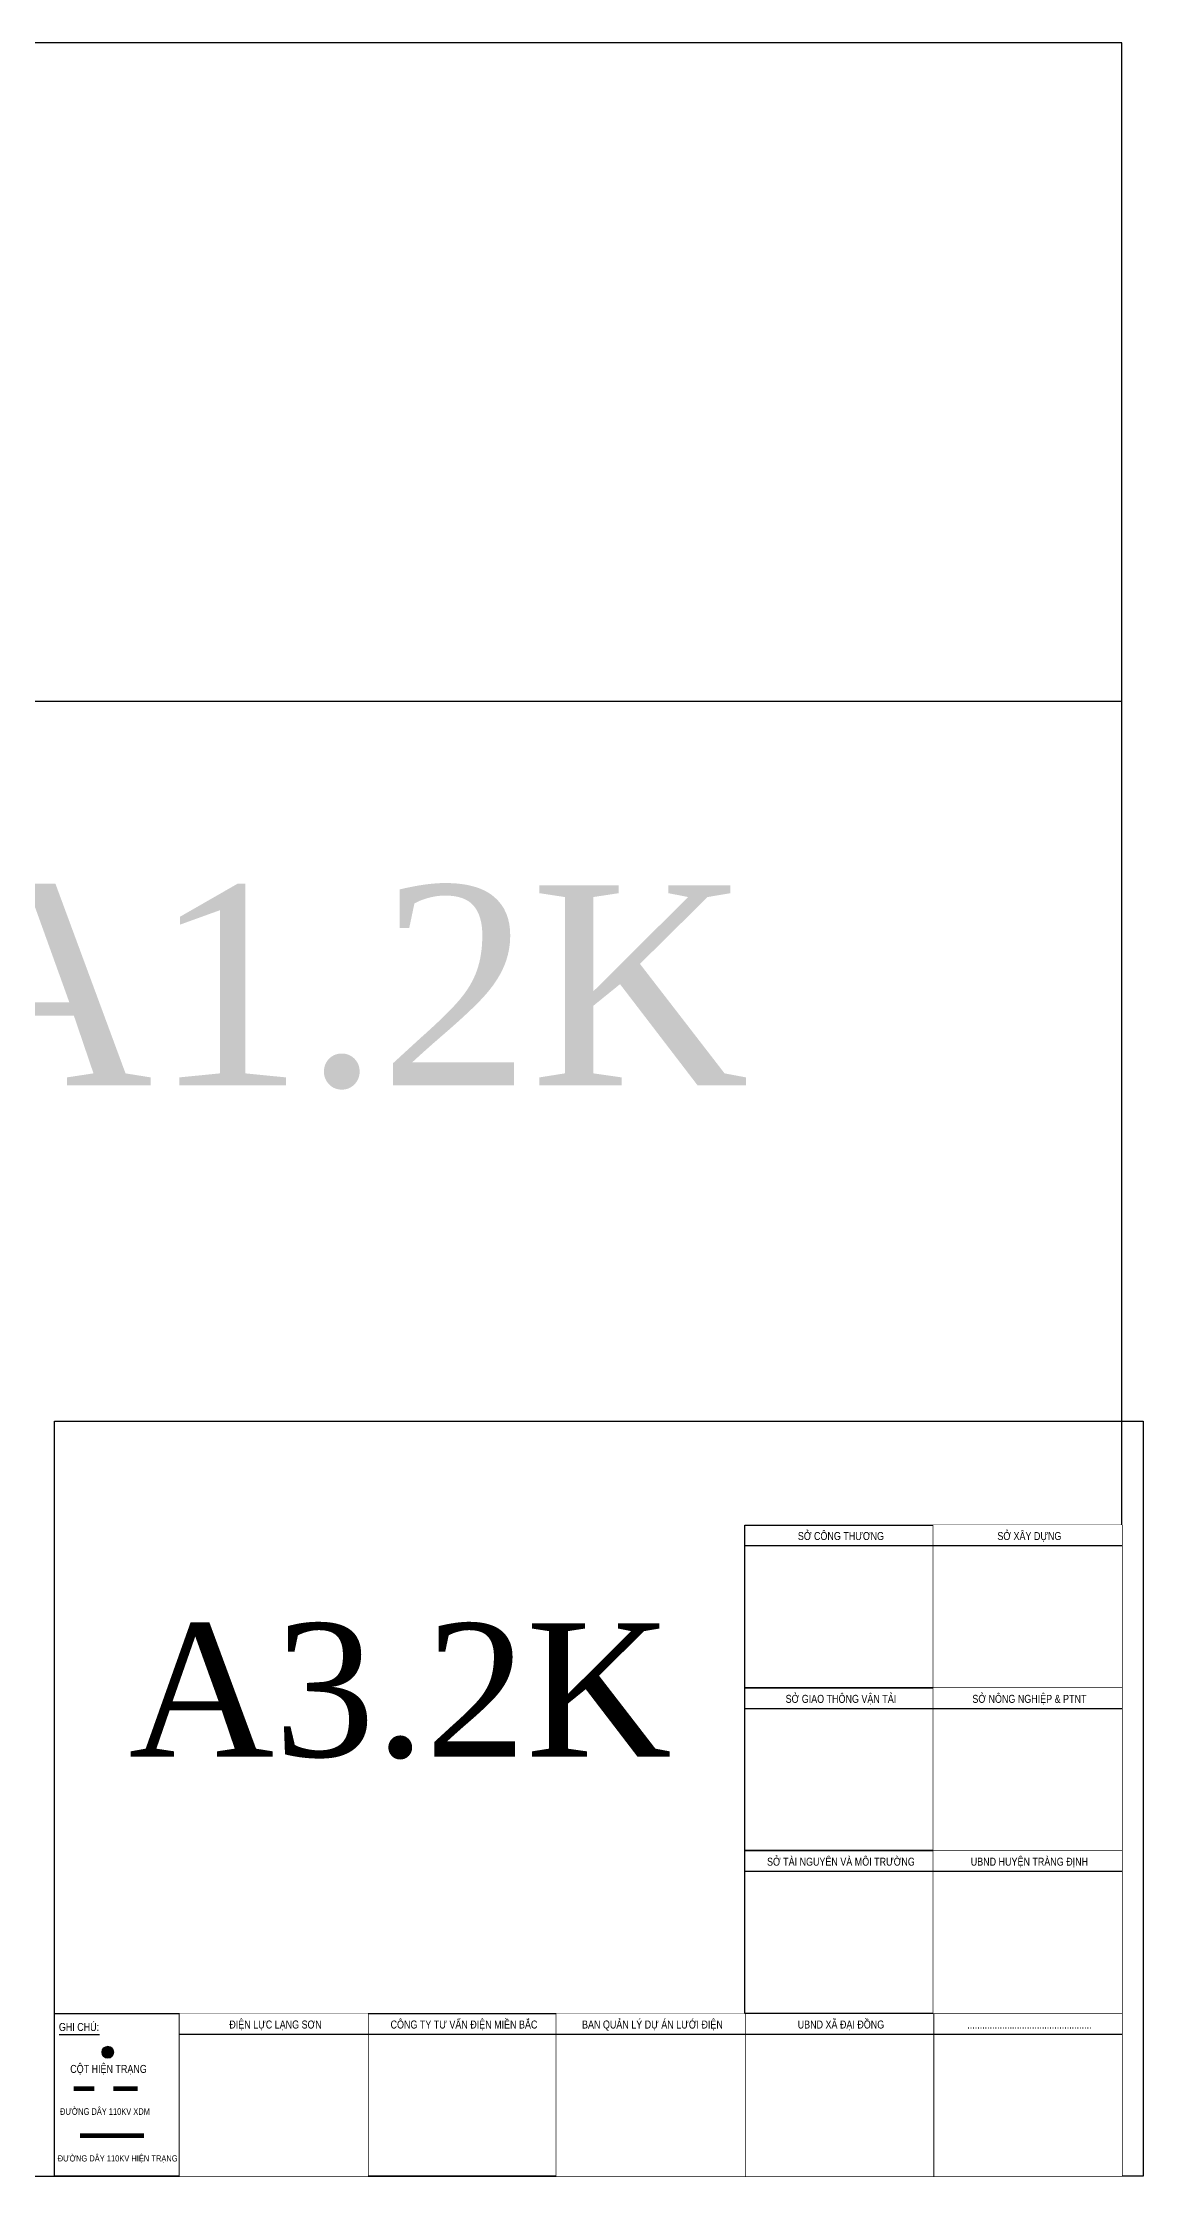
# Model space of a CAD drawing. Header units: feet. Extents: x 74374 to 92081, y 43964 to 65389.
# Drawn here: x 87420 to 88245, y 58383 to 59983 of the extents above; entities that cross this region are included whole.
import ezdxf
from ezdxf.enums import TextEntityAlignment as Align

# ---------------------------------------------------------------- set-up
doc = ezdxf.new("R2010")
doc.units = ezdxf.units.FT
doc.header["$MEASUREMENT"] = 0
doc.set_wipeout_variables(frame=1)
doc.layers.add('Cot', color=2, linetype='Continuous')
doc.layers.add('Khung', color=7, linetype='Continuous')
doc.layers.add('Level 63', color=7, linetype='Continuous', lineweight=0)
doc.styles.add('PEC_ARIAL', font='arial.ttf', dxfattribs={"width": 0.8})
doc.styles.add('PEC_TIMENEW', font='times.ttf')

msp = doc.modelspace()

# ---------------------------------------------------------------- linework, layer by layer
at = {"layer": 'Cot', "linetype": 'Continuous'}
for points in [[(87946.50745712843, 58871.82724248412), (88087.75510757667, 58871.82724248412), (88087.75510757667, 58749.72261755708), (87946.50745712843, 58749.72261755708)], [(87664.01215623211, 58505.51336770333), (87805.25980668035, 58505.51336770333), (87805.25980668035, 58383.40874277629), (87664.01215623211, 58383.40874277629)], [(88087.75510757635, 58505.51336770313), (88229.00275802411, 58505.51336770313), (88229.00275802411, 58383.40874277609), (88087.75510757635, 58383.40874277609)]]:
    msp.add_lwpolyline(points, close=True, dxfattribs=at)
msp.add_lwpolyline([(87429.00275802444, 58505.51336770319), (87522.76450578388, 58505.51336770319), (87522.76450578388, 58383.40874277589), (87429.00275802444, 58383.40874277589), (87429.00275802444, 58505.51336770319)], dxfattribs=at)
at = {"layer": 'Khung', "color": 2}
msp.add_lwpolyline([(85933.00275802444, 59983.40874277589), (85933.00275802444, 58383.40874277589), (88229.00275802444, 58383.40874277589), (88229.00275802444, 59983.40874277589)], close=True, dxfattribs=at)
at = {"layer": 'Khung', "color": 3}
msp.add_lwpolyline([(86629.00275802444, 58383.40874277589), (88229.00275802444, 58383.40874277589), (88229.00275802444, 59489.40874277589), (86629.00275802444, 59489.40874277589)], close=True, dxfattribs=at)
at = {"layer": 'Khung', "color": 4}
msp.add_lwpolyline([(87429.00275802444, 58383.40874277589), (87429.00275802444, 58949.63024130658), (88245.04914232978, 58949.63024130658), (88245.04914232978, 58383.40874277589)], close=True, dxfattribs=at)

# ---------------------------------------------------------------- texts
at = {"layer": 'Khung', "color": 3, "style": 'PEC_TIMENEW'}
msp.add_text('A1.2K', height=150, dxfattribs=at).set_placement((87644.38248640552, 59201.55441023708), align=Align.CENTER)
at = {"layer": 'Khung', "color": 4, "style": 'PEC_TIMENEW'}
msp.add_text('A3.2K', height=100, dxfattribs=at).set_placement((87688.19714371309, 58698.13650733325), align=Align.CENTER)

# ---------------------------------------------------------------- next in the draw order: wipeouts: each hides what was drawn before it
at = {"color": 0}
for points in [[(87946.50745712843, 58871.827242483974), (88087.75510757652, 58871.827242483974), (88087.75510757652, 58749.72261755687), (87946.50745712843, 58749.72261755687)], [(87429.00275802444, 58505.51336770327), (87522.76450578388, 58505.513367703184), (87522.76450578388, 58383.408742775886), (87429.00275802444, 58383.40874277588), (87429.00275802444, 58444.46105523954)], [(87664.01215623211, 58505.513367703184), (87805.2598066802, 58505.513367703184), (87805.2598066802, 58383.40874277608), (87664.01215623211, 58383.40874277608)], [(88087.75510757635, 58505.51336770299), (88229.00275802444, 58505.51336770299), (88229.00275802444, 58383.408742775886), (88087.75510757635, 58383.408742775886)]]:
    msp.add_wipeout(points, dxfattribs=at).dxf.layer = 'Cot'

# ---------------------------------------------------------------- next in the draw order: hatches: boundary and pattern name
at = {"layer": 'Level 63', "linetype": 'Continuous', "lineweight": 0}
h = msp.add_hatch(color=1, dxfattribs=at)
h.dxf.hatch_style = 1
edge = h.paths.add_edge_path()
edge.add_arc((87468.9697681173, 58476.48433974026), 4.473793172174599, 0, 360)

# ---------------------------------------------------------------- next in the draw order: linework, layer by layer
at = {"layer": 'Cot', "color": 0}
for points in [[(87946.50745712843, 58871.82724248412), (88087.75510757667, 58871.82724248412), (88087.75510757667, 58749.72261755708), (87946.50745712843, 58749.72261755708)], [(88087.75510757667, 58871.82724248412), (88229.00275802444, 58871.82724248412), (88229.00275802444, 58749.72261755708), (88087.75510757667, 58749.72261755708)], [(87664.01215623211, 58505.51336770333), (87805.25980668035, 58505.51336770333), (87805.25980668035, 58383.40874277629), (87664.01215623211, 58383.40874277629)]]:
    msp.add_lwpolyline(points, close=True, dxfattribs=at)
msp.add_lwpolyline([(87429.00275802444, 58505.51336770319), (87522.76450578388, 58505.51336770319), (87522.76450578388, 58383.40874277589), (87429.00275802444, 58383.40874277589), (87429.00275802444, 58505.51336770319)], dxfattribs=at)
at = {"layer": 'Cot', "linetype": 'Continuous'}
for points in [[(87522.76450578388, 58505.51336770333), (87664.01215623211, 58505.51336770333), (87664.01215623211, 58383.40874277629), (87522.76450578388, 58383.40874277629)], [(87946.50745712811, 58505.51336770313), (88087.75510757635, 58505.51336770313), (88087.75510757635, 58383.40874277609), (87946.50745712811, 58383.40874277609)]]:
    msp.add_lwpolyline(points, close=True, dxfattribs=at)
at = {"layer": 'Cot', "color": 5}
for points, const_width in [([(87432.3698702625, 58489.57069649678), (87462.89914585305, 58489.57069649678)], 1), ([(87443.53379609069, 58449.12514028584), (87458.96566286107, 58449.12514028584)], 3.6), ([(87473.10485472187, 58449.12514028584), (87491.49400974886, 58449.12514028584)], 3.6)]:
    msp.add_lwpolyline(points, dxfattribs=dict(at, const_width=const_width))
at = {"layer": 'Cot', "color": 1, "const_width": 3.6}
msp.add_lwpolyline([(87448.18001939204, 58413.96405068231), (87496.1402330502, 58413.96405068231)], dxfattribs=at)
at = {"layer": 'Level 63', "color": 1, "linetype": 'Continuous', "lineweight": 0}
msp.add_circle((87468.9697681173, 58476.48433974026), 4.473793172174599, dxfattribs=at)

# ---------------------------------------------------------------- next in the draw order: texts
at = {"layer": 'Cot', "color": 0, "style": 'PEC_ARIAL', "width": 0.8}
for s, height, p in [('SỞ CÔNG THƯƠNG', 6, (88018.4488903039, 58860.56406083683)), ('GHI CHÚ:', 6, (87447.45745552848, 58492.38934154474)), ('CÔNG TY TƯ VẤN ĐIỆN MIỀN BẮC', 6, (87735.95358940758, 58494.25018605604)), ('..................................................', 6, (88159.69654075181, 58494.25018605585)), ('CỘT HIỆN TRẠNG', 6, (87469.5566283888, 58460.9520407738)), ('ĐƯỜNG DÂY 110KV XDM', 5, (87466.9127137706, 58429.50743126043)), ('ĐƯỜNG DÂY 110KV HIỆN TRẠNG', 4.6, (87476.43011884631, 58394.54384053007))]:
    msp.add_text(s, height=height, dxfattribs=at).set_placement(p, align=Align.CENTER)

# ---------------------------------------------------------------- next in the draw order: wipeouts: each hides what was drawn before it
msp.add_wipeout([(88087.75510757652, 58749.72261755687), (88087.75510757652, 58871.827242483974), (88229.00275802444, 58871.82724248412), (88229.00275802444, 58749.722617557076)])
at = {"color": 0}
for points in [[(87522.76450578388, 58505.513367703184), (87664.01215623197, 58505.513367703184), (87664.01215623197, 58383.40874277608), (87522.76450578388, 58383.40874277608)], [(87946.50745712811, 58505.51336770299), (88087.7551075762, 58505.51336770299), (88087.7551075762, 58383.408742775886), (87946.50745712811, 58383.408742775886)]]:
    msp.add_wipeout(points, dxfattribs=at).dxf.layer = 'Cot'

# ---------------------------------------------------------------- next in the draw order: linework, layer by layer
at = {"layer": 'Cot', "color": 0}
for points in [[(87946.50745712843, 58856.34866508449), (88229.00275802444, 58856.34866508449)], [(87522.76450578388, 58490.03479030357), (87664.01215623211, 58490.03479030357)]]:
    msp.add_lwpolyline(points, dxfattribs=at)
at = {"layer": 'Cot', "linetype": 'Continuous'}
msp.add_lwpolyline([(87946.50745712843, 58749.72261755708), (88087.75510757667, 58749.72261755708), (88087.75510757667, 58627.61799263003), (87946.50745712843, 58627.61799263003)], close=True, dxfattribs=at)
at = {"layer": 'Cot', "color": 0}
msp.add_lwpolyline([(87805.25980668035, 58505.51336770333), (87946.50745712811, 58505.51336770333), (87946.50745712811, 58383.40874277629), (87805.25980668035, 58383.40874277629)], close=True, dxfattribs=at)

# ---------------------------------------------------------------- next in the draw order: texts
at = {"layer": 'Cot', "color": 0, "style": 'PEC_ARIAL', "width": 0.8}
for s, p in [('SỞ XÂY DỰNG', (88159.69654075213, 58860.56406083683)), ('ĐIỆN LỰC LẠNG SƠN', (87594.70593895935, 58494.25018605604)), ('UBND XÃ ĐẠI ĐỒNG', (88018.44889030358, 58494.25018605585))]:
    msp.add_text(s, height=6, dxfattribs=at).set_placement(p, align=Align.CENTER)

# ---------------------------------------------------------------- next in the draw order: wipeouts: each hides what was drawn before it
msp.add_wipeout([(87805.2598066802, 58383.40874277609), (87805.2598066802, 58505.51336770319), (87946.50745712811, 58505.51336770334), (87946.50745712811, 58383.40874277629)])
at = {"color": 0}
msp.add_wipeout([(87946.50745712843, 58749.72261755693), (88087.75510757652, 58749.72261755693), (88087.75510757652, 58627.61799262983), (87946.50745712843, 58627.61799262983)], dxfattribs=at).dxf.layer = 'Cot'

# ---------------------------------------------------------------- next in the draw order: linework, layer by layer
at = {"layer": 'Cot', "color": 0}
for points in [[(87946.50745712843, 58749.72261755708), (88087.75510757667, 58749.72261755708), (88087.75510757667, 58627.61799263003), (87946.50745712843, 58627.61799263003)], [(88087.75510757667, 58749.72261755708), (88229.00275802444, 58749.72261755708), (88229.00275802444, 58627.61799263003), (88087.75510757667, 58627.61799263003)]]:
    msp.add_lwpolyline(points, close=True, dxfattribs=at)
for points in [[(87664.01215623211, 58490.0347903037), (87946.50745712811, 58490.0347903037)], [(87946.50745712843, 58490.03479030336), (88229.00275802444, 58490.03479030336)]]:
    msp.add_lwpolyline(points, dxfattribs=at)

# ---------------------------------------------------------------- next in the draw order: texts
at = {"layer": 'Cot', "color": 0, "style": 'PEC_ARIAL', "width": 0.8}
for s, p in [('SỞ GIAO THÔNG VẬN TẢI', (88018.4488903039, 58738.45943590979)), ('BAN QUẢN LÝ DỰ ÁN LƯỚI ĐIỆN', (87877.20123985581, 58494.25018605604))]:
    msp.add_text(s, height=6, dxfattribs=at).set_placement(p, align=Align.CENTER)

# ---------------------------------------------------------------- next in the draw order: wipeouts: each hides what was drawn before it
msp.add_wipeout([(88087.75510757652, 58627.61799262983), (88087.75510757652, 58749.72261755693), (88229.00275802444, 58749.722617557076), (88229.00275802444, 58627.61799263003)])

# ---------------------------------------------------------------- next in the draw order: linework, layer by layer
at = {"layer": 'Cot', "color": 0}
msp.add_lwpolyline([(87946.50745712843, 58734.24404015745), (88229.00275802444, 58734.24404015745)], dxfattribs=at)
at = {"layer": 'Cot', "linetype": 'Continuous'}
msp.add_lwpolyline([(87946.50745712843, 58627.61799263003), (88087.75510757667, 58627.61799263003), (88087.75510757667, 58505.51336770299), (87946.50745712843, 58505.51336770299)], close=True, dxfattribs=at)

# ---------------------------------------------------------------- next in the draw order: texts
at = {"layer": 'Cot', "color": 0, "style": 'PEC_ARIAL', "width": 0.8}
msp.add_text('SỞ NÔNG NGHIỆP & PTNT', height=6, dxfattribs=at).set_placement((88159.69654075213, 58738.45943590979), align=Align.CENTER)

# ---------------------------------------------------------------- next in the draw order: wipeouts: each hides what was drawn before it
at = {"color": 0}
msp.add_wipeout([(87946.50745712843, 58627.61799262989), (88087.75510757652, 58627.61799262989), (88087.75510757652, 58505.513367702784), (87946.50745712843, 58505.513367702784)], dxfattribs=at).dxf.layer = 'Cot'

# ---------------------------------------------------------------- next in the draw order: linework, layer by layer
at = {"layer": 'Cot', "color": 0}
for points in [[(87946.50745712843, 58627.61799263003), (88087.75510757667, 58627.61799263003), (88087.75510757667, 58505.51336770299), (87946.50745712843, 58505.51336770299)], [(88087.75510757667, 58627.61799263003), (88229.00275802444, 58627.61799263003), (88229.00275802444, 58505.51336770299), (88087.75510757667, 58505.51336770299)]]:
    msp.add_lwpolyline(points, close=True, dxfattribs=at)

# ---------------------------------------------------------------- next in the draw order: texts
at = {"layer": 'Cot', "color": 0, "style": 'PEC_ARIAL', "width": 0.8}
msp.add_text('SỞ TÀI NGUYÊN VÀ MÔI TRƯỜNG', height=6, dxfattribs=at).set_placement((88018.4488903039, 58616.35481098275), align=Align.CENTER)

# ---------------------------------------------------------------- next in the draw order: wipeouts: each hides what was drawn before it
msp.add_wipeout([(88087.75510757652, 58505.51336770278), (88087.75510757652, 58627.61799262988), (88229.00275802444, 58627.617992630025), (88229.00275802444, 58505.51336770298)])

# ---------------------------------------------------------------- next in the draw order: linework, layer by layer
at = {"layer": 'Cot', "color": 0}
msp.add_lwpolyline([(87946.50745712843, 58612.13941523041), (88229.00275802444, 58612.13941523041)], dxfattribs=at)

# ---------------------------------------------------------------- next in the draw order: texts
at = {"layer": 'Cot', "color": 0, "style": 'PEC_ARIAL', "width": 0.8}
msp.add_text('UBND HUYỆN TRÀNG ĐỊNH', height=6, dxfattribs=at).set_placement((88159.69654075213, 58616.35481098275), align=Align.CENTER)

doc.saveas('drawing.dxf')
